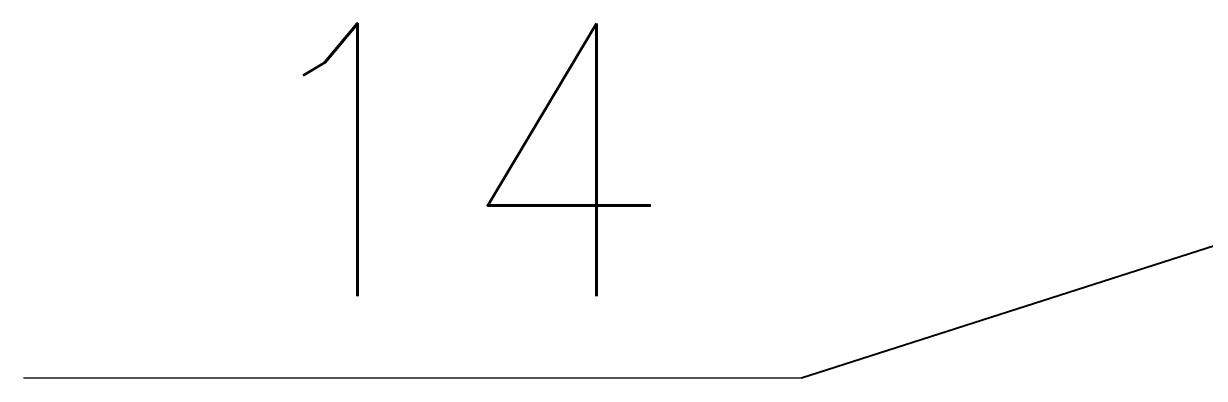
# Model space of a CAD drawing. Header units: millimetres. Extents: x 0 to 420, y 0 to 297.
# Drawn here: x 256.65 to 271.83, y 258.53 to 263.09 of the extents above; entities that cross this region are included whole.
import ezdxf

# ---------------------------------------------------------------- set-up
doc = ezdxf.new("R2010")
doc.units = ezdxf.units.MM
doc.layers.add('171', color=7, linetype='Continuous', true_color=0xffffff)
doc.styles.add('chinesef_fs', font='simplex.shx', dxfattribs={"bigfont": 'gbcbig.shx'})
doc.dimstyles.get("Standard").update_dxf_attribs({"dimtxt": 0.18, "dimasz": 0.18, "dimexe": 0.18, "dimexo": 0.0625, "dimgap": 0.09, "dimtad": 0, "dimtih": 1, "dimtoh": 1, "dimdec": 4, "dimzin": 0, "dimdsep": 46, "dimtxsty": 'Standard', "dimcen": 0.09, "dimadec": 0, "dimazin": 0, "dimtfac": 1, "dimtdec": 4, "dimtofl": 0, "dimtmove": 0, "dimatfit": 3, "dimfxl": 1, "dimtolj": 1, "dimtzin": 0, "dimarcsym": 0})

# ---------------------------------------------------------------- blocks, each defined once
blk = doc.blocks.new('GROUPED_GEOM12')
at = {"layer": '171', "color": 5, "lineweight": 13}
blk.add_line((266.651, 258.534), (256.651, 258.534), dxfattribs=at)
at = {"layer": '171', "color": 156, "lineweight": 13}
blk.add_line((266.651, 258.534), (266.651, 258.534), dxfattribs=at)
at = {"layer": '171', "color": 5, "linetype": 'Continuous', "lineweight": 13, "insert": (259.404, 259.587), "char_height": 3.5, "attachment_point": 7, "line_spacing_factor": 0.903614, "style": 'chinesef_fs'}
blk.add_mtext('\\W0.9315;14', dxfattribs=at)

msp = doc.modelspace()

# ---------------------------------------------------------------- block references
at = {"layer": '171', "color": 5, "linetype": 'Continuous', "lineweight": 13}
msp.add_blockref('GROUPED_GEOM12', (0, 0), dxfattribs=at)

# ---------------------------------------------------------------- leaders
at = {"layer": '171', "color": 156, "linetype": 'Continuous', "lineweight": 13}
msp.add_leader([(279.095, 262.52), (266.651, 258.534)], dimstyle='Standard', override={"dimasz": 0.3}, dxfattribs=at)

doc.saveas('drawing.dxf')
